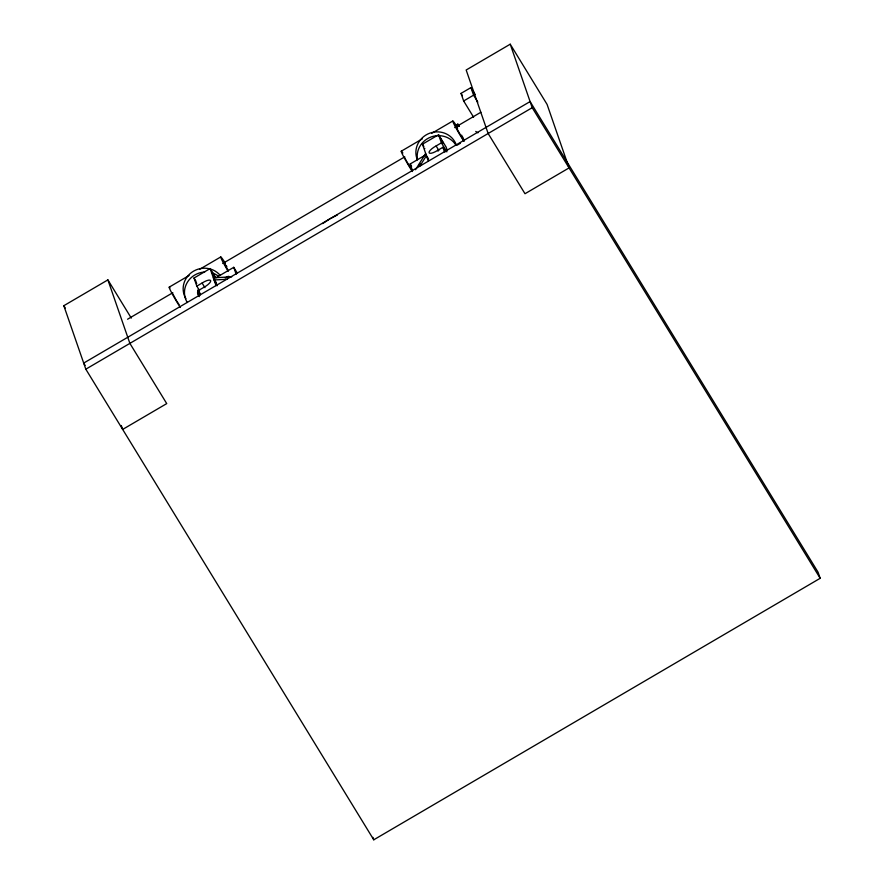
<?xml version="1.0" encoding="UTF-8"?>
<svg xmlns="http://www.w3.org/2000/svg" width="884" height="884" viewBox="0 0 884 884"><rect width="100%" height="100%" fill="white"/><g stroke="black" fill="none" stroke-linecap="round" stroke-linejoin="round"><path stroke-width="1.33" d="M415.546 169.717L425.668 153.429M419.911 166.07L426.419 155.606L428.541 159.076M322.704 223.575L329.423 219.121M85.129 365.435L83.693 363.081L530.102 101.572L818.054 572.18L820.175 578.291L373.766 839.8L85.814 369.192L63.825 305.709L107.892 279.897L131.285 318.107M510.234 44.2L466.166 70.013L488.145 133.506L524.997 193.729L569.064 167.916L547.086 104.422L510.234 44.2L532.212 107.693L820.175 578.291M473.592 117.218L463.658 100.975L461.028 93.395L470.94 87.593L475.205 94.555M463.658 100.975L473.57 95.174L470.94 87.593M169.175 287.156L189.099 275.488M199.64 269.311L220.735 256.957M401.237 151.219L422.331 138.854M431.701 133.362L452.796 121.009M199.574 290.615L196.823 286.129L194.016 278.018L210.138 268.581L215.806 277.841L233.752 267.322L237.299 273.112M428.397 161.341L422.464 144.191L438.586 134.755L446.144 147.109L447.348 150.578M455.525 125.462L457.835 124.114L459.227 126.39M127.583 319.223L172.778 292.748M222.746 263.476L404.75 156.855M454.707 127.594L480.874 112.257M196.823 286.129L202.093 283.035A7.845 2.321 -31.5 0 1 210.679 280.67A7.845 2.321 -31.5 0 1 203.629 287.466L198.359 290.549L199.961 295.179M445.669 151.772L442.928 147.285L437.646 150.379A7.845 2.321 -31.5 0 1 429.072 152.733A7.845 2.321 -31.5 0 1 436.11 145.948L441.392 142.854L438.586 134.755M412.574 170.899L410.176 163.971L425.889 154.777M456.851 145.33L460.31 143.307M85.814 369.192L532.212 107.693M330.24 218.646L337.412 214.956M231.707 276.836L213.331 277.808L216.16 282.438M227.199 279.278L214.083 279.974L216.912 284.604M475.736 131.429L477.968 132.81M424.762 148.39L424.74 148.799M224.967 263.631L224.094 262.67L228.348 270.802M411.403 169.043L410.839 168.225M457.592 128.5C451.337 119.428 466.642 146.302 463.238 138.202M179.065 304.604L178.458 303.698M410.519 167.75L409.182 165.628M226.171 265.421L226.845 266.493M178.137 303.19L177.463 302.118M473.57 95.174L477.824 102.135M461.028 93.395L462.454 95.715M441.392 142.854L446.884 151.838M436.11 145.948L438.862 150.435M437.646 150.379L438.121 151.142M422.464 144.191L423.878 146.512M426.795 156.689L428.21 158.998M410.176 163.971L411.601 166.291M214.458 281.057L217.287 285.698M202.093 283.035L204.933 287.665M194.016 278.018L196.071 281.388M198.359 290.549L200.414 293.919M63.825 305.709L65.239 308.03M176.778 301.013L177.12 301.577M408.839 165.065L406.629 161.253M176.424 300.416L175.684 299.146M175.308 298.494L173.363 294.913M196.745 283.477L196.204 282.449M406.286 160.634L405.679 159.485M462.454 136.689L462.752 137.241M405.424 158.976L404.85 157.783M172.789 293.731L172.546 293.068M457.835 124.114L458.685 126.567M461.658 135.142L463.78 141.274M442.928 147.285L444.53 151.915M233.752 267.322L236.15 274.25M210.138 268.581L216.072 285.72M372.915 837.358L373.766 839.8M107.892 279.897L129.882 343.379L166.733 403.601L122.655 429.425L121.318 425.536M418.839 164.921A2.84 0.84 -31.5 0 1 420.32 163.628M225.287 277.963A2.84 0.84 -31.5 0 1 228.194 276.438A2.84 0.84 -31.5 0 1 228.967 277.123M417.48 159.551A20.851 19.868 -19.1 0 1 430.895 137.042A20.851 19.868 -19.1 0 1 455.89 145.109M417.37 159.827A20.851 19.868 -19.1 0 1 429.58 133.252A20.851 19.868 -19.1 0 1 456.376 145.175M412.353 171.507A14.21 0.884 59.6 0 1 403.027 155.518A14.21 0.884 59.6 0 1 402.872 153.009M463.912 141.296A14.21 0.884 59.6 0 1 453.569 123.252A14.21 0.884 59.6 0 1 457.326 127.163M198.557 294.516A7.58 7.227 -19.1 0 1 197.475 292.77M187.253 302.483A20.851 19.868 -19.1 0 1 204.69 272.018M211.972 272.891A20.851 19.868 -19.1 0 1 218.392 276.173M199.287 296.626A7.58 7.227 -19.1 0 1 198.502 288.836M185.938 298.693A20.851 19.868 -19.1 0 1 192.248 271.985A20.851 19.868 -19.1 0 1 220.182 275.344M228.028 271.09A14.21 0.884 59.6 0 1 220.845 257.62A14.21 0.884 59.6 0 1 225.265 263.101M180.292 307.444A14.21 0.884 59.6 0 1 171.496 292.471A14.21 0.884 59.6 0 1 169.982 287.864M212.105 272.416L214.967 277.322L212.149 272.438M440.552 138.589L443.414 143.484L440.608 138.6"/></g></svg>
